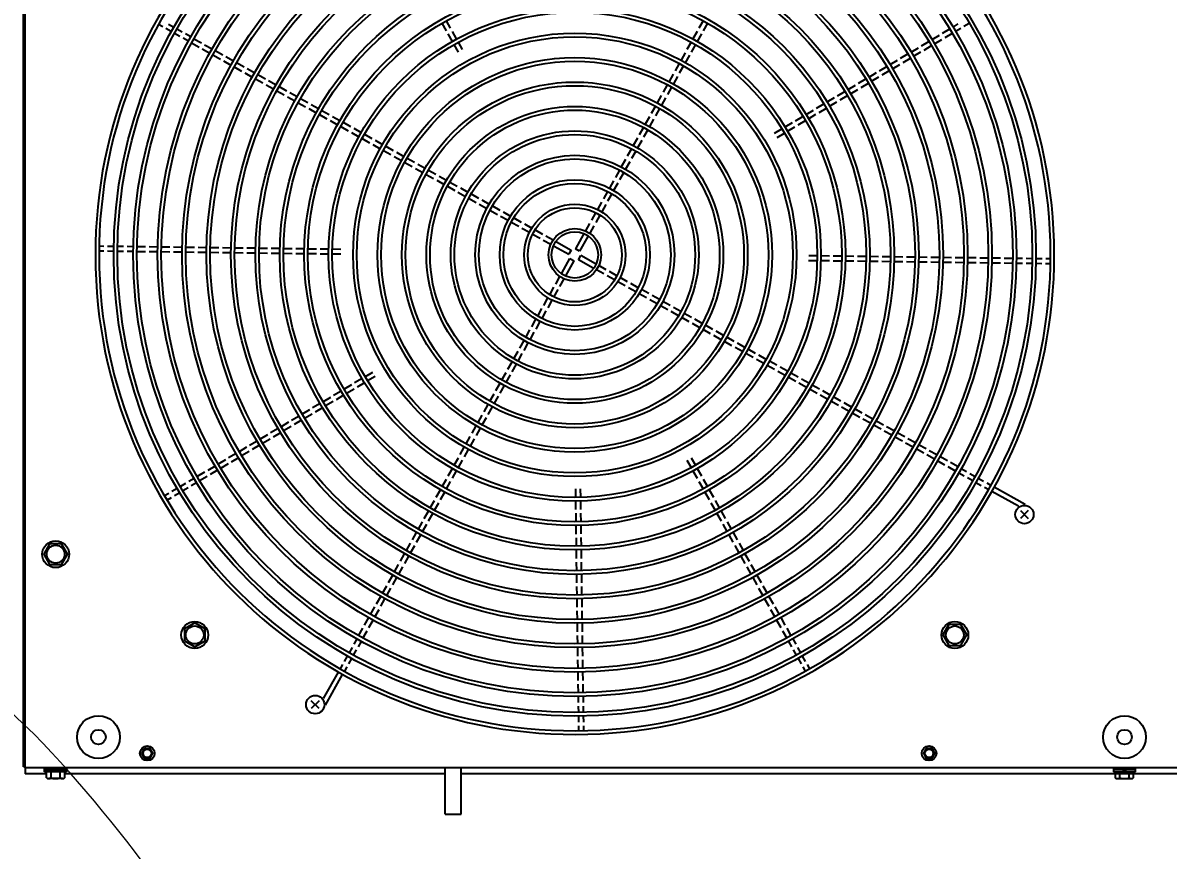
# Model space of a CAD drawing. Header units: millimetres. Extents: x -15161 to 10473752, y -72817 to 33960.
# Drawn here: x 73472.2 to 73566, y -33424.5 to -33356.8 of the extents above; entities that cross this region are included whole.
import ezdxf
from ezdxf import colors
from ezdxf.entities.mleader import LeaderData, LeaderLine
from ezdxf.enums import TextEntityAlignment as Align
from ezdxf.math import Vec2, Vec3

# ---------------------------------------------------------------- set-up
doc = ezdxf.new("R2010")
doc.units = ezdxf.units.MM
doc.layers.add('PDF_幾何圖形', color=7, linetype='Continuous')
doc.styles.get("Standard").update_dxf_attribs({"font": 'arial.ttf'})

# ---------------------------------------------------------------- blocks, each defined once
blk = doc.blocks.new('建築底圖1140116')
at = {"layer": 'PDF_幾何圖形', "lineweight": 0}
blk.add_lwpolyline([(-1101.097, -22002.622, 0.199403), (-1162.067, -21977.218), (-1162.067, -22062.745), (-1159.526, -22062.745), (-1159.526, -21977.218)], format="xyb", dxfattribs=at)
blk.add_open_spline([(-1082.89, -22030.566), (-1086.729, -22019.939), (-1093.405, -22010.935), (-1101.097, -22002.622)], degree=3, dxfattribs=at)
blk = doc.blocks.new('機組圖灰底')
at = {"color": 8}
for p, q in [((82275.321, -33417.674), (82275.321, -33327.874)), ((82275.441, -33417.654), (82275.441, -33327.894)), ((82286.712, -33357.106), (82286.363, -33356.911)), ((82287.606, -33357.148), (82287.17, -33356.904)), ((82309.93, -33357.421), (82309.587, -33356.811)), ((82310.278, -33357.226), (82309.936, -33356.615)), ((82330.945, -33356.615), (82330.603, -33357.226)), ((82331.294, -33356.811), (82330.952, -33357.421)), ((82351.407, -33357.123), (82351.837, -33356.867)), ((82352.299, -33357.058), (82352.729, -33356.802)), ((82287.41, -33357.497), (82286.974, -33357.253)), ((82288.108, -33357.888), (82287.672, -33357.644)), ((82288.304, -33357.539), (82287.867, -33357.295)), ((82289.002, -33357.93), (82288.565, -33357.686)), ((82310.418, -33358.294), (82310.076, -33357.683)), ((82310.767, -33358.098), (82310.425, -33357.488)), ((82330.456, -33357.488), (82330.114, -33358.098)), ((82330.805, -33357.683), (82330.463, -33358.294)), ((82349.689, -33358.147), (82350.291, -33357.789)), ((82350.549, -33357.635), (82351.15, -33357.278)), ((82350.753, -33357.979), (82351.355, -33357.621)), ((82351.612, -33357.467), (82352.042, -33357.211)), ((82288.806, -33358.279), (82288.37, -33358.035)), ((82289.067, -33358.428), (82289.678, -33358.77)), ((82289.263, -33358.079), (82289.873, -33358.421)), ((82290.135, -33358.567), (82290.746, -33358.909)), ((82310.907, -33359.166), (82310.565, -33358.556)), ((82311.256, -33358.971), (82310.914, -33358.36)), ((82329.967, -33358.36), (82329.625, -33358.971)), ((82330.316, -33358.556), (82329.974, -33359.166)), ((82347.97, -33359.169), (82348.572, -33358.811)), ((82348.83, -33358.658), (82349.431, -33358.3)), ((82349.034, -33359.002), (82349.636, -33358.644)), ((82349.894, -33358.49), (82350.495, -33358.133)), ((82289.939, -33358.916), (82290.55, -33359.258)), ((82290.812, -33359.405), (82291.423, -33359.747)), ((82291.007, -33359.056), (82291.618, -33359.398)), ((82291.88, -33359.545), (82292.491, -33359.887)), ((82329.479, -33359.232), (82329.136, -33359.843)), ((82329.828, -33359.428), (82329.485, -33360.039)), ((82347.111, -33359.68), (82347.712, -33359.322)), ((82347.315, -33360.024), (82347.917, -33359.666)), ((82348.175, -33359.513), (82348.776, -33359.155)), ((82291.684, -33359.894), (82292.295, -33360.236)), ((82292.557, -33360.383), (82293.167, -33360.725)), ((82292.752, -33360.034), (82293.363, -33360.376)), ((82293.625, -33360.522), (82294.235, -33360.864)), ((82328.99, -33360.105), (82328.648, -33360.716)), ((82329.339, -33360.3), (82328.997, -33360.911)), ((82345.392, -33360.703), (82345.993, -33360.345)), ((82345.596, -33361.046), (82346.198, -33360.688)), ((82346.251, -33360.191), (82346.853, -33359.834)), ((82346.456, -33360.535), (82347.057, -33360.177)), ((82293.429, -33360.871), (82294.04, -33361.213)), ((82294.302, -33361.36), (82294.912, -33361.702)), ((82294.497, -33361.011), (82295.108, -33361.353)), ((82295.37, -33361.5), (82295.98, -33361.842)), ((82328.501, -33360.977), (82328.159, -33361.588)), ((82328.85, -33361.173), (82328.508, -33361.784)), ((82343.673, -33361.725), (82344.274, -33361.367)), ((82344.532, -33361.214), (82345.134, -33360.856)), ((82344.737, -33361.557), (82345.338, -33361.2)), ((82295.174, -33361.849), (82295.785, -33362.191)), ((82296.047, -33362.338), (82296.657, -33362.68)), ((82296.242, -33361.989), (82296.853, -33362.331)), ((82297.114, -33362.477), (82297.725, -33362.82)), ((82328.012, -33361.85), (82327.67, -33362.461)), ((82328.361, -33362.045), (82328.019, -33362.656)), ((82341.954, -33362.747), (82342.555, -33362.389)), ((82342.813, -33362.236), (82343.415, -33361.878)), ((82343.018, -33362.58), (82343.619, -33362.222)), ((82343.877, -33362.069), (82344.479, -33361.711)), ((82296.919, -33362.826), (82297.53, -33363.168)), ((82297.791, -33363.315), (82298.402, -33363.657)), ((82297.987, -33362.966), (82298.598, -33363.308)), ((82298.859, -33363.455), (82299.47, -33363.797)), ((82327.523, -33362.722), (82327.181, -33363.333)), ((82327.872, -33362.918), (82327.53, -33363.529)), ((82340.235, -33363.77), (82340.836, -33363.412)), ((82341.094, -33363.258), (82341.696, -33362.901)), ((82341.299, -33363.602), (82341.9, -33363.244)), ((82342.158, -33363.091), (82342.76, -33362.733)), ((82298.664, -33363.804), (82299.275, -33364.146)), ((82299.536, -33364.293), (82300.147, -33364.635)), ((82299.732, -33363.944), (82300.343, -33364.286)), ((82300.604, -33364.432), (82301.215, -33364.775)), ((82327.035, -33363.595), (82326.692, -33364.206)), ((82327.384, -33363.79), (82327.041, -33364.401)), ((82338.516, -33364.792), (82339.117, -33364.434)), ((82339.375, -33364.281), (82339.977, -33363.923)), ((82339.58, -33364.625), (82340.181, -33364.267)), ((82340.439, -33364.113), (82341.041, -33363.756)), ((82300.409, -33364.781), (82301.019, -33365.124)), ((82301.281, -33365.27), (82301.892, -33365.612)), ((82301.477, -33364.921), (82302.087, -33365.263)), ((82326.057, -33365.34), (82325.715, -33365.951)), ((82326.546, -33364.467), (82326.204, -33365.078)), ((82326.895, -33364.663), (82326.553, -33365.274)), ((82337.656, -33365.303), (82338.258, -33364.945)), ((82337.861, -33365.647), (82338.462, -33365.289)), ((82338.72, -33365.136), (82339.322, -33364.778)), ((82302.154, -33365.759), (82302.764, -33366.101)), ((82302.349, -33365.41), (82302.96, -33365.752)), ((82303.026, -33366.248), (82303.637, -33366.59)), ((82303.222, -33365.899), (82303.832, -33366.241)), ((82325.568, -33366.213), (82325.226, -33366.823)), ((82326.406, -33365.536), (82326.064, -33366.146)), ((82336.797, -33365.814), (82337.398, -33365.456)), ((82337.001, -33366.158), (82337.603, -33365.8)), ((82303.899, -33366.737), (82304.509, -33367.079)), ((82304.094, -33366.388), (82304.705, -33366.73)), ((82304.771, -33367.225), (82305.382, -33367.567)), ((82304.967, -33366.876), (82305.577, -33367.218)), ((82325.079, -33367.085), (82324.737, -33367.696)), ((82325.917, -33366.408), (82325.575, -33367.019)), ((82305.644, -33367.714), (82306.254, -33368.056)), ((82305.839, -33367.365), (82306.45, -33367.707)), ((82306.712, -33367.854), (82307.322, -33368.196)), ((82324.59, -33367.958), (82324.248, -33368.569)), ((82324.939, -33368.153), (82324.597, -33368.764)), ((82325.428, -33367.281), (82325.086, -33367.891)), ((82306.516, -33368.203), (82307.127, -33368.545)), ((82307.389, -33368.692), (82307.999, -33369.034)), ((82307.584, -33368.343), (82308.195, -33368.685)), ((82308.457, -33368.832), (82309.067, -33369.174)), ((82324.102, -33368.83), (82323.759, -33369.441)), ((82324.451, -33369.026), (82324.108, -33369.637)), ((82308.261, -33369.18), (82308.872, -33369.523)), ((82309.134, -33369.669), (82309.744, -33370.011)), ((82309.329, -33369.32), (82309.94, -33369.662)), ((82310.202, -33369.809), (82310.812, -33370.151)), ((82323.613, -33369.703), (82323.27, -33370.314)), ((82323.962, -33369.899), (82323.619, -33370.51)), ((82310.006, -33370.158), (82310.617, -33370.5)), ((82310.879, -33370.647), (82311.49, -33370.989)), ((82311.074, -33370.298), (82311.685, -33370.64)), ((82311.947, -33370.787), (82312.558, -33371.129)), ((82323.124, -33370.576), (82322.781, -33371.187)), ((82323.473, -33370.772), (82323.13, -33371.383)), ((82311.751, -33371.136), (82312.362, -33371.478)), ((82312.624, -33371.625), (82313.235, -33371.967)), ((82312.819, -33371.276), (82313.43, -33371.618)), ((82313.692, -33371.765), (82314.303, -33372.107)), ((82322.635, -33371.449), (82322.292, -33372.06)), ((82322.984, -33371.645), (82322.641, -33372.256)), ((82313.497, -33372.114), (82314.107, -33372.456)), ((82314.369, -33372.602), (82314.98, -33372.945)), ((82314.565, -33372.253), (82315.176, -33372.596)), ((82315.438, -33372.742), (82316.049, -33373.085)), ((82322.145, -33372.322), (82321.803, -33372.934)), ((82322.494, -33372.518), (82322.152, -33373.13)), ((82315.242, -33373.091), (82315.853, -33373.434)), ((82316.115, -33373.581), (82316.727, -33373.923)), ((82316.311, -33373.232), (82316.922, -33373.574)), ((82317.184, -33373.721), (82317.796, -33374.064)), ((82321.656, -33373.196), (82321.312, -33373.809)), ((82322.005, -33373.392), (82321.661, -33374.005)), ((82316.989, -33374.07), (82317.6, -33374.413)), ((82317.863, -33374.559), (82318.475, -33374.903)), ((82318.058, -33374.211), (82318.671, -33374.554)), ((82318.934, -33374.701), (82320.139, -33375.376)), ((82321.165, -33374.072), (82320.49, -33375.277)), ((82321.514, -33374.268), (82320.839, -33375.472)), ((82281.892, -33375.474), (82281.492, -33375.469)), ((82281.897, -33375.074), (82281.497, -33375.069)), ((82282.692, -33375.484), (82282.192, -33375.478)), ((82282.697, -33375.084), (82282.197, -33375.078)), ((82283.492, -33375.495), (82282.992, -33375.488)), ((82283.497, -33375.095), (82282.997, -33375.088)), ((82284.292, -33375.505), (82283.792, -33375.499)), ((82284.297, -33375.105), (82283.797, -33375.099)), ((82285.292, -33375.52), (82284.592, -33375.511)), ((82285.297, -33375.12), (82284.597, -33375.111)), ((82286.291, -33375.533), (82285.592, -33375.524)), ((82286.297, -33375.133), (82285.597, -33375.124)), ((82287.291, -33375.546), (82286.591, -33375.536)), ((82287.297, -33375.146), (82286.597, -33375.136)), ((82288.291, -33375.558), (82287.591, -33375.549)), ((82288.297, -33375.158), (82287.597, -33375.149)), ((82289.291, -33375.571), (82288.591, -33375.562)), ((82289.296, -33375.171), (82288.597, -33375.162)), ((82290.291, -33375.584), (82289.591, -33375.575)), ((82290.296, -33375.184), (82289.596, -33375.175)), ((82291.291, -33375.597), (82290.591, -33375.588)), ((82291.296, -33375.197), (82290.596, -33375.188)), ((82292.291, -33375.61), (82291.591, -33375.601)), ((82292.296, -33375.21), (82291.596, -33375.201)), ((82293.291, -33375.623), (82292.591, -33375.614)), ((82293.296, -33375.223), (82292.596, -33375.214)), ((82294.291, -33375.636), (82293.591, -33375.627)), ((82294.296, -33375.236), (82293.596, -33375.227)), ((82295.291, -33375.649), (82294.591, -33375.64)), ((82295.296, -33375.249), (82294.596, -33375.24)), ((82296.291, -33375.662), (82295.591, -33375.653)), ((82296.296, -33375.262), (82295.596, -33375.253)), ((82297.291, -33375.675), (82296.591, -33375.666)), ((82297.296, -33375.275), (82296.596, -33375.266)), ((82298.291, -33375.688), (82297.591, -33375.679)), ((82298.296, -33375.288), (82297.596, -33375.279)), ((82299.291, -33375.701), (82298.591, -33375.692)), ((82299.296, -33375.301), (82298.596, -33375.292)), ((82300.296, -33375.314), (82299.596, -33375.305)), ((82301.296, -33375.327), (82300.596, -33375.318)), ((82318.738, -33375.05), (82319.943, -33375.725)), ((82320.139, -33375.376), (82319.943, -33375.725)), ((82320.839, -33375.472), (82320.49, -33375.277)), ((82300.291, -33375.714), (82299.591, -33375.705)), ((82301.291, -33375.727), (82300.591, -33375.718)), ((82319.367, -33377.281), (82320.042, -33376.077)), ((82319.716, -33377.477), (82320.391, -33376.272)), ((82320.042, -33376.077), (82320.391, -33376.272)), ((82320.743, -33376.173), (82320.938, -33375.824)), ((82321.947, -33376.848), (82320.743, -33376.173)), ((82322.143, -33376.499), (82320.938, -33375.824)), ((82339.585, -33376.222), (82340.285, -33376.231)), ((82339.591, -33375.822), (82340.291, -33375.831)), ((82340.585, -33376.235), (82341.285, -33376.244)), ((82340.591, -33375.835), (82341.291, -33375.844)), ((82341.585, -33376.248), (82342.285, -33376.257)), ((82341.59, -33375.848), (82342.29, -33375.857)), ((82342.585, -33376.261), (82343.285, -33376.27)), ((82342.59, -33375.861), (82343.29, -33375.87)), ((82343.585, -33376.274), (82344.285, -33376.283)), ((82343.59, -33375.874), (82344.29, -33375.883)), ((82344.585, -33376.287), (82345.285, -33376.296)), ((82344.59, -33375.887), (82345.29, -33375.896)), ((82345.585, -33376.3), (82346.285, -33376.309)), ((82345.59, -33375.9), (82346.29, -33375.909)), ((82346.585, -33376.313), (82347.285, -33376.322)), ((82346.59, -33375.913), (82347.29, -33375.922)), ((82347.585, -33376.326), (82348.285, -33376.335)), ((82347.59, -33375.926), (82348.29, -33375.935)), ((82348.585, -33376.339), (82349.285, -33376.348)), ((82348.59, -33375.939), (82349.29, -33375.948)), ((82349.585, -33376.352), (82350.285, -33376.361)), ((82349.59, -33375.952), (82350.29, -33375.961)), ((82350.585, -33376.365), (82351.285, -33376.374)), ((82350.59, -33375.965), (82351.29, -33375.974)), ((82351.585, -33376.378), (82352.285, -33376.387)), ((82351.59, -33375.978), (82352.29, -33375.987)), ((82352.585, -33376.39), (82353.285, -33376.4)), ((82352.59, -33375.991), (82353.29, -33376)), ((82353.585, -33376.403), (82354.285, -33376.412)), ((82353.59, -33376.003), (82354.29, -33376.013)), ((82354.585, -33376.416), (82355.285, -33376.425)), ((82354.59, -33376.016), (82355.29, -33376.025)), ((82355.585, -33376.429), (82356.284, -33376.438)), ((82355.59, -33376.029), (82356.29, -33376.038)), ((82356.584, -33376.444), (82357.084, -33376.45)), ((82356.59, -33376.044), (82357.09, -33376.05)), ((82357.384, -33376.454), (82357.884, -33376.461)), ((82357.39, -33376.054), (82357.89, -33376.061)), ((82358.184, -33376.465), (82358.684, -33376.471)), ((82358.19, -33376.065), (82358.689, -33376.071)), ((82358.984, -33376.475), (82359.384, -33376.48)), ((82358.989, -33376.075), (82359.389, -33376.08)), ((82318.877, -33378.157), (82319.22, -33377.544)), ((82322.823, -33377.338), (82322.21, -33376.995)), ((82323.019, -33376.99), (82322.406, -33376.646)), ((82323.697, -33377.828), (82323.085, -33377.485)), ((82323.893, -33377.479), (82323.281, -33377.136)), ((82318.387, -33379.031), (82318.73, -33378.419)), ((82319.226, -33378.353), (82319.569, -33377.74)), ((82324.571, -33378.317), (82323.959, -33377.975)), ((82324.766, -33377.968), (82324.155, -33377.626)), ((82325.444, -33378.807), (82324.832, -33378.464)), ((82325.639, -33378.458), (82325.028, -33378.115)), ((82317.898, -33379.904), (82318.24, -33379.293)), ((82318.736, -33379.227), (82319.079, -33378.615)), ((82326.316, -33379.296), (82325.705, -33378.953)), ((82326.512, -33378.947), (82325.901, -33378.604)), ((82327.189, -33379.784), (82326.578, -33379.442)), ((82327.385, -33379.435), (82326.774, -33379.093)), ((82317.409, -33380.777), (82317.751, -33380.166)), ((82317.758, -33380.973), (82318.1, -33380.362)), ((82318.247, -33380.1), (82318.589, -33379.489)), ((82328.062, -33380.273), (82327.451, -33379.931)), ((82328.257, -33379.924), (82327.646, -33379.582)), ((82329.13, -33380.413), (82328.519, -33380.071)), ((82316.92, -33381.65), (82317.262, -33381.039)), ((82317.269, -33381.846), (82317.611, -33381.235)), ((82328.934, -33380.762), (82328.324, -33380.42)), ((82329.807, -33381.251), (82329.196, -33380.909)), ((82330.003, -33380.902), (82329.392, -33380.56)), ((82330.875, -33381.391), (82330.264, -33381.049)), ((82316.431, -33382.523), (82316.773, -33381.912)), ((82316.78, -33382.719), (82317.122, -33382.108)), ((82330.68, -33381.74), (82330.069, -33381.398)), ((82331.552, -33382.229), (82330.941, -33381.887)), ((82331.748, -33381.88), (82331.137, -33381.538)), ((82332.62, -33382.369), (82332.009, -33382.026)), ((82315.942, -33383.396), (82316.284, -33382.785)), ((82316.291, -33383.591), (82316.633, -33382.98)), ((82332.425, -33382.717), (82331.814, -33382.375)), ((82333.297, -33383.206), (82332.686, -33382.864)), ((82333.493, -33382.857), (82332.882, -33382.515)), ((82334.365, -33383.346), (82333.754, -33383.004)), ((82315.453, -33384.268), (82315.795, -33383.658)), ((82315.802, -33384.464), (82316.144, -33383.853)), ((82334.17, -33383.695), (82333.559, -33383.353)), ((82335.042, -33384.184), (82334.431, -33383.842)), ((82335.238, -33383.835), (82334.627, -33383.493)), ((82336.11, -33384.324), (82335.499, -33383.982)), ((82314.964, -33385.141), (82315.306, -33384.53)), ((82315.313, -33385.336), (82315.655, -33384.726)), ((82335.915, -33384.673), (82335.304, -33384.331)), ((82336.787, -33385.161), (82336.176, -33384.819)), ((82336.983, -33384.812), (82336.372, -33384.47)), ((82337.855, -33385.301), (82337.244, -33384.959)), ((82303.021, -33385.902), (82302.419, -33386.26)), ((82303.88, -33385.391), (82303.279, -33385.749)), ((82304.085, -33385.735), (82303.483, -33386.092)), ((82314.475, -33386.013), (82314.817, -33385.403)), ((82314.824, -33386.209), (82315.166, -33385.598)), ((82337.66, -33385.65), (82337.049, -33385.308)), ((82338.532, -33386.139), (82337.921, -33385.797)), ((82338.728, -33385.79), (82338.117, -33385.448)), ((82339.6, -33386.279), (82338.989, -33385.937)), ((82301.302, -33386.924), (82300.7, -33387.282)), ((82302.161, -33386.413), (82301.559, -33386.771)), ((82302.366, -33386.757), (82301.764, -33387.115)), ((82303.225, -33386.246), (82302.623, -33386.604)), ((82313.986, -33386.886), (82314.329, -33386.275)), ((82314.335, -33387.082), (82314.678, -33386.471)), ((82339.405, -33386.628), (82338.794, -33386.286)), ((82340.277, -33387.117), (82339.666, -33386.774)), ((82340.472, -33386.768), (82339.862, -33386.425)), ((82341.345, -33387.256), (82340.734, -33386.914)), ((82300.442, -33387.436), (82299.84, -33387.793)), ((82300.647, -33387.779), (82300.045, -33388.137)), ((82301.506, -33387.268), (82300.904, -33387.626)), ((82313.498, -33387.759), (82313.84, -33387.148)), ((82313.847, -33387.954), (82314.189, -33387.343)), ((82341.149, -33387.605), (82340.539, -33387.263)), ((82342.022, -33388.094), (82341.411, -33387.752)), ((82342.217, -33387.745), (82341.607, -33387.403)), ((82298.723, -33388.458), (82298.121, -33388.816)), ((82298.928, -33388.802), (82298.326, -33389.16)), ((82299.583, -33387.947), (82298.981, -33388.305)), ((82299.787, -33388.291), (82299.185, -33388.648)), ((82313.009, -33388.631), (82313.351, -33388.02)), ((82313.358, -33388.827), (82313.7, -33388.216)), ((82342.894, -33388.583), (82342.284, -33388.241)), ((82343.09, -33388.234), (82342.479, -33387.892)), ((82343.767, -33389.072), (82343.156, -33388.729)), ((82343.962, -33388.723), (82343.352, -33388.38)), ((82297.004, -33389.48), (82296.402, -33389.838)), ((82297.864, -33388.969), (82297.262, -33389.327)), ((82298.068, -33389.313), (82297.466, -33389.671)), ((82312.52, -33389.504), (82312.862, -33388.893)), ((82312.869, -33389.699), (82313.211, -33389.088)), ((82344.639, -33389.56), (82344.029, -33389.218)), ((82344.835, -33389.211), (82344.224, -33388.869)), ((82345.512, -33390.049), (82344.901, -33389.707)), ((82345.707, -33389.7), (82345.096, -33389.358)), ((82295.285, -33390.503), (82294.683, -33390.861)), ((82296.145, -33389.992), (82295.543, -33390.349)), ((82296.349, -33390.335), (82295.747, -33390.693)), ((82297.209, -33389.824), (82296.607, -33390.182)), ((82311.542, -33391.249), (82311.885, -33390.638)), ((82312.031, -33390.376), (82312.373, -33389.765)), ((82312.38, -33390.572), (82312.722, -33389.961)), ((82346.384, -33390.538), (82345.773, -33390.196)), ((82346.58, -33390.189), (82345.969, -33389.847)), ((82347.257, -33391.027), (82346.646, -33390.685)), ((82347.452, -33390.678), (82346.841, -33390.336)), ((82293.566, -33391.525), (82292.964, -33391.883)), ((82294.426, -33391.014), (82293.824, -33391.372)), ((82294.63, -33391.358), (82294.028, -33391.715)), ((82295.49, -33390.846), (82294.888, -33391.204)), ((82311.054, -33392.121), (82311.396, -33391.51)), ((82311.891, -33391.444), (82312.234, -33390.833)), ((82348.129, -33391.515), (82347.518, -33391.173)), ((82348.324, -33391.166), (82347.714, -33390.824)), ((82349.197, -33391.655), (82348.586, -33391.313)), ((82291.847, -33392.547), (82291.245, -33392.905)), ((82292.707, -33392.036), (82292.105, -33392.394)), ((82292.911, -33392.38), (82292.309, -33392.738)), ((82293.771, -33391.869), (82293.169, -33392.227)), ((82310.565, -33392.993), (82310.907, -33392.383)), ((82311.403, -33392.316), (82311.745, -33391.706)), ((82329.974, -33392.383), (82330.316, -33392.993)), ((82349.001, -33392.004), (82348.391, -33391.662)), ((82349.874, -33392.493), (82349.263, -33392.151)), ((82350.069, -33392.144), (82349.459, -33391.802)), ((82350.942, -33392.633), (82350.331, -33392.291)), ((82290.988, -33393.059), (82290.386, -33393.416)), ((82291.192, -33393.402), (82290.59, -33393.76)), ((82292.052, -33392.891), (82291.45, -33393.249)), ((82310.076, -33393.866), (82310.418, -33393.255)), ((82310.425, -33394.061), (82310.767, -33393.451)), ((82310.914, -33393.189), (82311.256, -33392.578)), ((82329.625, -33392.578), (82329.967, -33393.189)), ((82330.114, -33393.451), (82330.456, -33394.061)), ((82330.463, -33393.255), (82330.805, -33393.866)), ((82350.746, -33392.982), (82350.136, -33392.64)), ((82351.619, -33393.47), (82351.008, -33393.128)), ((82351.814, -33393.121), (82351.204, -33392.779)), ((82352.075, -33393.27), (82352.511, -33393.514)), ((82289.268, -33394.079), (82288.838, -33394.335)), ((82289.472, -33394.423), (82289.042, -33394.679)), ((82290.128, -33393.57), (82289.526, -33393.928)), ((82290.333, -33393.914), (82289.731, -33394.271)), ((82309.587, -33394.738), (82309.93, -33394.128)), ((82309.936, -33394.934), (82310.278, -33394.323)), ((82330.603, -33394.323), (82330.945, -33394.934)), ((82330.952, -33394.128), (82331.294, -33394.738)), ((82351.88, -33393.619), (82352.316, -33393.863)), ((82352.578, -33394.01), (82353.014, -33394.254)), ((82352.773, -33393.661), (82353.209, -33393.905)), ((82353.276, -33394.401), (82353.712, -33394.645)), ((82353.471, -33394.052), (82353.907, -33394.296)), ((82354.169, -33394.443), (82354.518, -33394.638)), ((82287.205, -33395.306), (82286.861, -33395.511)), ((82287.892, -33394.897), (82287.463, -33395.153)), ((82288.097, -33395.241), (82287.667, -33395.497)), ((82288.58, -33394.488), (82288.15, -33394.744)), ((82288.785, -33394.832), (82288.355, -33395.088)), ((82309.099, -33395.611), (82309.441, -33395)), ((82309.448, -33395.806), (82309.79, -33395.196)), ((82320.488, -33394.924), (82320.497, -33395.624)), ((82320.888, -33394.919), (82320.897, -33395.619)), ((82331.092, -33395.196), (82331.434, -33395.806)), ((82331.441, -33395), (82331.783, -33395.611)), ((82353.973, -33394.792), (82354.322, -33394.987)), ((82356.761, -33396.351), (82354.585, -33395.132)), ((82357.299, -33396.194), (82354.781, -33394.783)), ((82287.409, -33395.65), (82287.066, -33395.854)), ((82308.61, -33396.483), (82308.952, -33395.873)), ((82308.959, -33396.679), (82309.301, -33396.068)), ((82320.501, -33395.924), (82320.51, -33396.624)), ((82320.901, -33395.919), (82320.91, -33396.619)), ((82331.58, -33396.068), (82331.922, -33396.679)), ((82331.929, -33395.873), (82332.271, -33396.483)), ((82308.121, -33397.356), (82308.463, -33396.745)), ((82308.47, -33397.551), (82308.812, -33396.941)), ((82320.514, -33396.924), (82320.523, -33397.624)), ((82320.914, -33396.919), (82320.923, -33397.619)), ((82332.069, -33396.941), (82332.411, -33397.551)), ((82332.418, -33396.745), (82332.76, -33397.356)), ((82357.568, -33396.708), (82356.932, -33397.344)), ((82356.932, -33396.708), (82357.568, -33397.344)), ((82307.632, -33398.228), (82307.974, -33397.617)), ((82307.981, -33398.424), (82308.323, -33397.813)), ((82320.527, -33397.924), (82320.536, -33398.624)), ((82320.927, -33397.919), (82320.936, -33398.619)), ((82332.558, -33397.813), (82332.9, -33398.424)), ((82332.907, -33397.617), (82333.249, -33398.228)), ((82307.144, -33399.101), (82307.486, -33398.49)), ((82307.492, -33399.296), (82307.835, -33398.685)), ((82320.54, -33398.924), (82320.549, -33399.624)), ((82320.94, -33398.919), (82320.949, -33399.619)), ((82333.047, -33398.685), (82333.389, -33399.296)), ((82333.396, -33398.49), (82333.738, -33399.101)), ((82306.655, -33399.973), (82306.997, -33399.362)), ((82307.004, -33400.169), (82307.346, -33399.558)), ((82320.553, -33399.924), (82320.562, -33400.624)), ((82320.953, -33399.919), (82320.962, -33400.619)), ((82333.535, -33399.558), (82333.878, -33400.169)), ((82333.884, -33399.362), (82334.226, -33399.973)), ((82306.166, -33400.846), (82306.508, -33400.235)), ((82306.515, -33401.041), (82306.857, -33400.43)), ((82320.566, -33400.924), (82320.575, -33401.624)), ((82320.966, -33400.919), (82320.975, -33401.619)), ((82334.024, -33400.43), (82334.366, -33401.041)), ((82334.373, -33400.235), (82334.715, -33400.846)), ((82305.677, -33401.718), (82306.019, -33401.107)), ((82306.026, -33401.913), (82306.368, -33401.303)), ((82320.579, -33401.924), (82320.588, -33402.624)), ((82320.979, -33401.919), (82320.988, -33402.619)), ((82334.513, -33401.303), (82334.855, -33401.913)), ((82334.862, -33401.107), (82335.204, -33401.718)), ((82304.7, -33403.463), (82305.042, -33402.852)), ((82305.188, -33402.59), (82305.531, -33401.98)), ((82305.537, -33402.786), (82305.88, -33402.175)), ((82335.002, -33402.175), (82335.344, -33402.786)), ((82335.351, -33401.98), (82335.693, -33402.59)), ((82335.839, -33402.852), (82336.182, -33403.463)), ((82304.211, -33404.335), (82304.553, -33403.725)), ((82305.049, -33403.658), (82305.391, -33403.048)), ((82320.592, -33402.924), (82320.601, -33403.624)), ((82320.992, -33402.919), (82321.001, -33403.619)), ((82335.49, -33403.048), (82335.833, -33403.658)), ((82336.328, -33403.725), (82336.67, -33404.335)), ((82303.722, -33405.208), (82304.064, -33404.597)), ((82304.56, -33404.531), (82304.902, -33403.92)), ((82320.605, -33403.924), (82320.614, -33404.624)), ((82321.005, -33403.919), (82321.014, -33404.619)), ((82335.979, -33403.92), (82336.321, -33404.531)), ((82336.817, -33404.597), (82337.159, -33405.208)), ((82303.233, -33406.08), (82303.576, -33405.469)), ((82303.582, -33406.276), (82303.925, -33405.665)), ((82304.071, -33405.403), (82304.413, -33404.793)), ((82320.618, -33404.924), (82320.627, -33405.624)), ((82321.018, -33404.919), (82321.027, -33405.619)), ((82336.468, -33404.793), (82336.81, -33405.403)), ((82336.957, -33405.665), (82337.299, -33406.276)), ((82337.306, -33405.469), (82337.648, -33406.08)), ((82302.745, -33406.953), (82303.087, -33406.342)), ((82303.094, -33407.148), (82303.436, -33406.537)), ((82320.631, -33405.924), (82320.64, -33406.624)), ((82321.031, -33405.919), (82321.04, -33406.619)), ((82337.445, -33406.537), (82337.788, -33407.148)), ((82337.794, -33406.342), (82338.137, -33406.953)), ((82302.597, -33407.214), (82302.352, -33407.65)), ((82302.946, -33407.409), (82302.701, -33407.845)), ((82320.644, -33406.924), (82320.653, -33407.624)), ((82321.044, -33406.919), (82321.053, -33407.619)), ((82337.934, -33407.41), (82338.179, -33407.846)), ((82338.283, -33407.214), (82338.528, -33407.651)), ((82302.206, -33407.911), (82301.961, -33408.348)), ((82302.555, -33408.107), (82302.31, -33408.543)), ((82320.657, -33407.924), (82320.666, -33408.624)), ((82321.057, -33407.919), (82321.066, -33408.619)), ((82338.325, -33408.108), (82338.57, -33408.544)), ((82338.674, -33407.912), (82338.919, -33408.349)), ((82301.423, -33409.307), (82301.228, -33409.656)), ((82301.815, -33408.609), (82301.57, -33409.046)), ((82302.163, -33408.805), (82301.919, -33409.241)), ((82320.67, -33408.924), (82320.679, -33409.624)), ((82321.07, -33408.919), (82321.079, -33409.618)), ((82338.716, -33408.806), (82338.961, -33409.242)), ((82339.065, -33408.61), (82339.31, -33409.046)), ((82339.456, -33409.308), (82339.652, -33409.657)), ((82299.864, -33412.095), (82301.083, -33409.919)), ((82300.021, -33412.633), (82301.432, -33410.114)), ((82301.772, -33409.503), (82301.577, -33409.852)), ((82320.683, -33409.924), (82320.692, -33410.624)), ((82321.083, -33409.918), (82321.092, -33410.618)), ((82339.107, -33409.504), (82339.303, -33409.853)), ((82320.695, -33410.924), (82320.705, -33411.624)), ((82321.095, -33410.918), (82321.105, -33411.618)), ((82320.714, -33411.923), (82320.721, -33412.423)), ((82321.114, -33411.918), (82321.121, -33412.418)), ((82299.507, -33412.902), (82298.871, -33412.265)), ((82299.507, -33412.265), (82298.871, -33412.902)), ((82320.725, -33412.723), (82320.731, -33413.223)), ((82321.125, -33412.718), (82321.131, -33413.218)), ((82320.735, -33413.523), (82320.742, -33414.023)), ((82321.135, -33413.518), (82321.142, -33414.018)), ((82275.441, -33417.774), (82275.441, -33414.274)), ((82320.746, -33414.323), (82320.751, -33414.723)), ((82321.146, -33414.318), (82321.151, -33414.718)), ((82275.441, -33417.554), (82275.321, -33417.554)), ((82275.441, -33417.674), (82275.321, -33417.674)), ((82275.441, -33417.674), (82275.441, -33418.244)), ((82455.441, -33417.774), (82275.441, -33417.774)), ((82455.321, -33417.774), (82275.561, -33417.774)), ((82277.041, -33418.094), (82277.041, -33417.774)), ((82277.041, -33417.774), (82278.841, -33417.774)), ((82278.841, -33417.774), (82278.841, -33418.094)), ((82309.841, -33421.564), (82309.841, -33417.774)), ((82311.141, -33421.564), (82311.141, -33417.774)), ((82364.541, -33417.774), (82364.541, -33418.094)), ((82366.341, -33417.774), (82364.541, -33417.774)), ((82366.341, -33418.094), (82366.341, -33417.774)), ((82277.191, -33418.244), (82275.441, -33418.244)), ((82277.041, -33417.934), (82278.841, -33417.934)), ((82278.841, -33418.094), (82277.041, -33418.094)), ((82277.191, -33418.574), (82277.191, -33418.094)), ((82278.503, -33418.644), (82277.378, -33418.644)), ((82277.566, -33418.574), (82277.566, -33418.094)), ((82277.941, -33417.934), (82277.781, -33418.094)), ((82278.101, -33417.934), (82277.941, -33418.094)), ((82278.316, -33418.574), (82278.316, -33418.094)), ((82278.691, -33418.574), (82278.691, -33418.094)), ((82309.841, -33418.244), (82278.691, -33418.244)), ((82419.741, -33418.244), (82311.141, -33418.244)), ((82366.341, -33417.934), (82364.541, -33417.934)), ((82364.541, -33418.094), (82366.341, -33418.094)), ((82364.691, -33418.574), (82364.691, -33418.094)), ((82364.878, -33418.644), (82366.003, -33418.644)), ((82365.066, -33418.574), (82365.066, -33418.094)), ((82365.281, -33417.934), (82365.441, -33418.094)), ((82365.441, -33417.934), (82365.601, -33418.094)), ((82365.816, -33418.574), (82365.816, -33418.094)), ((82366.191, -33418.574), (82366.191, -33418.094)), ((82309.841, -33421.564), (82311.141, -33421.564))]:
    blk.add_line(p, q, dxfattribs=at)
for points in [[(82277.451, -33399.426), (82276.961, -33400.274), (82277.451, -33401.123), (82278.431, -33401.123), (82278.921, -33400.274), (82278.431, -33399.426)], [(82288.479, -33407.377), (82289.328, -33407.867), (82290.177, -33407.377), (82290.177, -33406.397), (82289.328, -33405.907), (82288.479, -33406.397)], [(82352.043, -33407.736), (82352.533, -33406.887), (82352.043, -33406.038), (82351.063, -33406.038), (82350.573, -33406.887), (82351.063, -33407.736)], [(82285.211, -33416.176), (82284.981, -33416.574), (82285.211, -33416.973), (82285.671, -33416.973), (82285.901, -33416.574), (82285.671, -33416.176)], [(82349.211, -33416.176), (82348.981, -33416.574), (82349.211, -33416.973), (82349.671, -33416.973), (82349.901, -33416.574), (82349.671, -33416.176)]]:
    blk.add_lwpolyline(points, close=True, dxfattribs=at)
for centre, radius in [((82320.441, -33375.774), 37.75), ((82320.441, -33375.774), 37.45), ((82320.441, -33375.774), 36.15), ((82320.441, -33375.774), 35.85), ((82320.441, -33375.774), 34.15), ((82320.441, -33375.774), 33.85), ((82320.441, -33375.774), 32.15), ((82320.441, -33375.774), 31.85), ((82320.441, -33375.774), 30.15), ((82320.441, -33375.774), 29.85), ((82320.441, -33375.774), 28.15), ((82320.441, -33375.774), 27.85), ((82320.441, -33375.774), 26.15), ((82320.441, -33375.774), 25.85), ((82320.441, -33375.774), 24.15), ((82320.441, -33375.774), 23.85), ((82320.441, -33375.774), 22.15), ((82320.441, -33375.774), 21.85), ((82320.441, -33375.774), 20.15), ((82320.441, -33375.774), 19.85), ((82320.441, -33375.774), 18.15), ((82320.441, -33375.774), 17.85), ((82320.441, -33375.774), 16.15), ((82320.441, -33375.774), 15.85), ((82320.441, -33375.774), 14.15), ((82320.441, -33375.774), 13.85), ((82320.441, -33375.774), 12.15), ((82320.441, -33375.774), 11.85), ((82320.441, -33375.774), 10.15), ((82320.441, -33375.774), 9.85), ((82320.441, -33375.774), 8.15), ((82320.441, -33375.774), 7.85), ((82320.441, -33375.774), 6.15), ((82320.441, -33375.774), 5.85), ((82320.441, -33375.774), 4.15), ((82320.441, -33375.774), 3.85), ((82320.441, -33375.774), 2.15), ((82320.441, -33375.774), 1.9), ((82357.25, -33397.026), 0.75), ((82277.941, -33400.274), 1.1), ((82277.941, -33400.274), 0.735), ((82289.328, -33406.887), 1.1), ((82289.328, -33406.887), 0.735), ((82351.553, -33406.887), 1.1), ((82351.553, -33406.887), 0.735), ((82299.189, -33412.584), 0.75), ((82281.441, -33415.244), 1.75), ((82365.441, -33415.244), 1.75), ((82281.441, -33415.244), 0.6), ((82365.441, -33415.244), 0.6), ((82285.441, -33416.574), 0.6), ((82349.441, -33416.574), 0.6), ((82285.441, -33416.574), 0.345), ((82349.441, -33416.574), 0.345)]:
    blk.add_circle(centre, radius, dxfattribs=at)
for centre, radius, start, end in [((82320.441, -33375.774), 39.25, 271.55685, 271.54581), ((82320.441, -33375.774), 38.95, 271.57203, 271.5714), ((82277.378, -33418.358), 0.286, 229.05544, 310.94456), ((82277.941, -33417.605), 1.039, 248.85295, 291.14705), ((82278.503, -33418.358), 0.286, 229.05544, 310.94456), ((82364.878, -33418.358), 0.286, 229.05544, 310.94456), ((82365.441, -33417.605), 1.039, 248.85295, 291.14705), ((82366.003, -33418.358), 0.286, 229.05544, 310.94456)]:
    blk.add_arc(centre, radius, start, end, dxfattribs=at)
blk = doc.blocks.new('_DetailCallout')
at = {"color": 0, "linetype": 'ByBlock', "lineweight": -2, "transparency": 16777216}
blk.add_line((8, 0), (-8, 0), dxfattribs=at)
blk.add_circle((0, 0), 8, dxfattribs=at)
at = {"color": 0, "transparency": 16777216}
for tag, p in [('視圖號碼', (0, 1)), ('圖紙號碼', (0, -6))]:
    blk.add_attdef(tag, text='', height=3, dxfattribs=at).set_placement(p, align=Align.CENTER)

msp = doc.modelspace()

# ---------------------------------------------------------------- block references
at = {"color": 2}
msp.add_blockref('建築底圖1140116', (74574.9411, -11413.1207), dxfattribs=at)
at = {"color": 190}
msp.add_blockref('機組圖灰底', (-8803.0592, 0), dxfattribs=at)

# ---------------------------------------------------------------- leaders
at = {"color": 230}
ml = msp.add_multileader_block('Standard', dxfattribs=at)
ml.set_content('_DetailCallout', color=230, scale=15)
ml.set_attribute('視圖號碼', '冷凍庫', width=0)
ml.set_attribute('圖紙號碼', 'C機', width=0)
ml.set_leader_properties()
ml.build(insert=Vec2(0, 0))
ml.multileader.update_dxf_attribs({"leader_type": 0})
ctx = ml.context
ctx.base_point, ctx.plane_origin = Vec3(73423.9203, -45071.4586), Vec3(73543.9203, -45071.4586)
notes = []
notes.append((ctx, [(0, (0, 0, 0), (0, 0), (1, 0), 1, [])]))
ctx.block.insert = Vec3(73543.9203, -45071.4586)
at = {"color": 54}
ml = msp.add_multileader_block('Standard', dxfattribs=at)
ml.set_content('_DetailCallout', color=54, scale=15)
ml.set_attribute('視圖號碼', '冷凍庫', width=0)
ml.set_attribute('圖紙號碼', 'C機', width=0)
ml.set_leader_properties()
ml.build(insert=Vec2(0, 0))
ml.multileader.update_dxf_attribs({"leader_type": 0})
ctx = ml.context
ctx.base_point, ctx.plane_origin = Vec3(73652.3814, -45537.0769), Vec3(73772.3814, -45537.0769)
notes.append((ctx, [(0, (0, 0, 0), (0, 0), (1, 0), 1, [])]))
ctx.block.insert = Vec3(73772.3814, -45537.0769)
at = {"color": 230}
ml = msp.add_multileader_block('Standard', dxfattribs=at)
ml.set_content('_DetailCallout', color=230, scale=15)
ml.set_attribute('視圖號碼', '冷凍庫', width=0)
ml.set_attribute('圖紙號碼', 'D機', width=0)
ml.set_leader_properties()
ml.build(insert=Vec2(0, 0))
ml.multileader.update_dxf_attribs({"leader_type": 0})
ctx = ml.context
ctx.base_point, ctx.plane_origin = Vec3(73844.1603, -45071.4586), Vec3(73964.1603, -45071.4586)
notes.append((ctx, [(0, (0, 0, 0), (0, 0), (1, 0), 1, [])]))
ctx.block.insert = Vec3(73964.1603, -45071.4586)
at = {"color": 54}
ml = msp.add_multileader_block('Standard', dxfattribs=at)
ml.set_content('_DetailCallout', color=54, scale=15)
ml.set_attribute('視圖號碼', '冷凍庫', width=0)
ml.set_attribute('圖紙號碼', 'D機', width=0)
ml.set_leader_properties()
ml.build(insert=Vec2(0, 0))
ml.multileader.update_dxf_attribs({"leader_type": 0})
ctx = ml.context
ctx.base_point, ctx.plane_origin = Vec3(74072.6214, -45537.0769), Vec3(74192.6214, -45537.0769)
notes.append((ctx, [(0, (0, 0, 0), (0, 0), (1, 0), 1, [])]))
ctx.block.insert = Vec3(74192.6214, -45537.0769)
at = {"color": 230}
ml = msp.add_multileader_block('Standard', dxfattribs=at)
ml.set_content('_DetailCallout', color=230, scale=15)
ml.set_attribute('視圖號碼', '冷凍庫', width=0)
ml.set_attribute('圖紙號碼', 'E機', width=0)
ml.set_leader_properties()
ml.build(insert=Vec2(0, 0))
ml.multileader.update_dxf_attribs({"leader_type": 0})
ctx = ml.context
ctx.base_point, ctx.plane_origin = Vec3(74264.4003, -45071.4586), Vec3(74384.4003, -45071.4586)
notes.append((ctx, [(0, (0, 0, 0), (0, 0), (1, 0), 1, [])]))
ctx.block.insert = Vec3(74384.4003, -45071.4586)
at = {"color": 54}
ml = msp.add_multileader_block('Standard', dxfattribs=at)
ml.set_content('_DetailCallout', color=54, scale=15)
ml.set_attribute('視圖號碼', '冷凍庫', width=0)
ml.set_attribute('圖紙號碼', 'E機', width=0)
ml.set_leader_properties()
ml.build(insert=Vec2(0, 0))
ml.multileader.update_dxf_attribs({"leader_type": 0})
ctx = ml.context
ctx.base_point, ctx.plane_origin = Vec3(74492.8614, -45537.0769), Vec3(74612.8614, -45537.0769)
notes.append((ctx, [(0, (0, 0, 0), (0, 0), (1, 0), 1, [])]))
ctx.block.insert = Vec3(74612.8614, -45537.0769)
at = {"color": 30}
ml = msp.add_multileader_block('Standard', dxfattribs=at)
ml.set_content('_DetailCallout', color=30, scale=15)
ml.set_attribute('視圖號碼', '冷凍庫', width=0)
ml.set_attribute('圖紙號碼', 'C', width=0)
ml.set_leader_properties()
ml.build(insert=Vec2(0, 0))
ml.multileader.update_dxf_attribs({"leader_type": 0})
ctx = ml.context
ctx.base_point, ctx.plane_origin = Vec3(73747.1906, -45888.0748), Vec3(73867.1906, -45888.0748)
notes.append((ctx, [(0, (0, 0, 0), (0, 0), (1, 0), 1, [])]))
ctx.block.insert = Vec3(73867.1906, -45888.0748)
ml = msp.add_multileader_block('Standard', dxfattribs=at)
ml.set_content('_DetailCallout', color=30, scale=15)
ml.set_attribute('視圖號碼', '冷凍庫', width=0)
ml.set_attribute('圖紙號碼', 'B', width=0)
ml.set_leader_properties()
ml.build(insert=Vec2(0, 0))
ml.multileader.update_dxf_attribs({"leader_type": 0})
ctx = ml.context
ctx.base_point, ctx.plane_origin = Vec3(73747.1906, -46477.6264), Vec3(73867.1906, -46477.6264)
notes.append((ctx, [(0, (0, 0, 0), (0, 0), (1, 0), 1, [])]))
ctx.block.insert = Vec3(73867.1906, -46477.6264)
ml = msp.add_multileader_block('Standard', dxfattribs=at)
ml.set_content('_DetailCallout', color=30, scale=15)
ml.set_attribute('視圖號碼', '冷凍庫', width=0)
ml.set_attribute('圖紙號碼', 'D', width=0)
ml.set_leader_properties()
ml.build(insert=Vec2(0, 0))
ml.multileader.update_dxf_attribs({"leader_type": 0})
ctx = ml.context
ctx.base_point, ctx.plane_origin = Vec3(73737.1917, -48120.99), Vec3(73857.1917, -48120.99)
notes.append((ctx, [(0, (0, 0, 0), (0, 0), (1, 0), 1, [])]))
ctx.block.insert = Vec3(73857.1917, -48120.99)
ml = msp.add_multileader_block('Standard', dxfattribs=at)
ml.set_content('_DetailCallout', color=30, scale=15)
ml.set_attribute('視圖號碼', '冷凍庫', width=0)
ml.set_attribute('圖紙號碼', 'E', width=0)
ml.set_leader_properties()
ml.build(insert=Vec2(0, 0))
ml.multileader.update_dxf_attribs({"leader_type": 0})
ctx = ml.context
ctx.base_point, ctx.plane_origin = Vec3(75349.539, -47538.8607), Vec3(75469.539, -47538.8607)
notes.append((ctx, [(0, (0, 0, 0), (0, 0), (1, 0), 1, [])]))
ctx.block.insert = Vec3(75469.539, -47538.8607)
ml = msp.add_multileader_block('Standard', dxfattribs=at)
ml.set_content('_DetailCallout', color=30, scale=15)
ml.set_attribute('視圖號碼', '急速庫', width=0)
ml.set_attribute('圖紙號碼', 'B', width=0)
ml.set_leader_properties()
ml.build(insert=Vec2(0, 0))
ml.multileader.update_dxf_attribs({"leader_type": 0})
ctx = ml.context
ctx.base_point, ctx.plane_origin = Vec3(93372.1061, -47545.9996), Vec3(93492.1061, -47545.9996)
notes.append((ctx, [(0, (0, 0, 0), (0, 0), (1, 0), 1, [])]))
ctx.block.insert = Vec3(93492.1061, -47545.9996)
ml = msp.add_multileader_block('Standard', dxfattribs=at)
ml.set_content('_DetailCallout', color=30, scale=15)
ml.set_attribute('視圖號碼', '急速庫', width=0)
ml.set_attribute('圖紙號碼', 'A-2', width=0)
ml.set_leader_properties()
ml.build(insert=Vec2(0, 0))
ml.multileader.update_dxf_attribs({"leader_type": 0})
ctx = ml.context
ctx.base_point, ctx.plane_origin = Vec3(93704.3054, -47545.9996), Vec3(93824.3054, -47545.9996)
notes.append((ctx, [(0, (0, 0, 0), (0, 0), (1, 0), 1, [])]))
ctx.block.insert = Vec3(93824.3054, -47545.9996)
ml = msp.add_multileader_block('Standard', dxfattribs=at)
ml.set_content('_DetailCallout', color=30, scale=15)
ml.set_attribute('視圖號碼', '急速庫', width=0)
ml.set_attribute('圖紙號碼', 'A-1', width=0)
ml.set_leader_properties()
ml.build(insert=Vec2(0, 0))
ml.multileader.update_dxf_attribs({"leader_type": 0})
ctx = ml.context
ctx.base_point, ctx.plane_origin = Vec3(94041.3644, -47545.9996), Vec3(94161.3644, -47545.9996)
notes.append((ctx, [(0, (0, 0, 0), (0, 0), (1, 0), 1, [])]))
ctx.block.insert = Vec3(94161.3644, -47545.9996)
ml = msp.add_multileader_block('Standard', dxfattribs=at)
ml.set_content('_DetailCallout', color=30, scale=15)
ml.set_attribute('視圖號碼', '半成品', width=0)
ml.set_attribute('圖紙號碼', 'B', width=0)
ml.set_leader_properties()
ml.build(insert=Vec2(0, 0))
ml.multileader.update_dxf_attribs({"leader_type": 0})
ctx = ml.context
ctx.base_point, ctx.plane_origin = Vec3(93372.1061, -48769.6603), Vec3(93492.1061, -48769.6603)
notes.append((ctx, [(0, (0, 0, 0), (0, 0), (1, 0), 1, [])]))
ctx.block.insert = Vec3(93492.1061, -48769.6603)
ml = msp.add_multileader_block('Standard', dxfattribs=at)
ml.set_content('_DetailCallout', color=30, scale=15)
ml.set_attribute('視圖號碼', '半成品', width=0)
ml.set_attribute('圖紙號碼', 'A-2', width=0)
ml.set_leader_properties()
ml.build(insert=Vec2(0, 0))
ml.multileader.update_dxf_attribs({"leader_type": 0})
ctx = ml.context
ctx.base_point, ctx.plane_origin = Vec3(93704.3054, -48769.6603), Vec3(93824.3054, -48769.6603)
notes.append((ctx, [(0, (0, 0, 0), (0, 0), (1, 0), 1, [])]))
ctx.block.insert = Vec3(93824.3054, -48769.6603)
ml = msp.add_multileader_block('Standard', dxfattribs=at)
ml.set_content('_DetailCallout', color=30, scale=15)
ml.set_attribute('視圖號碼', '半成品', width=0)
ml.set_attribute('圖紙號碼', 'A-1', width=0)
ml.set_leader_properties()
ml.build(insert=Vec2(0, 0))
ml.multileader.update_dxf_attribs({"leader_type": 0})
ctx = ml.context
ctx.base_point, ctx.plane_origin = Vec3(94041.3644, -48769.6603), Vec3(94161.3644, -48769.6603)
notes.append((ctx, [(0, (0, 0, 0), (0, 0), (1, 0), 1, [])]))
ctx.block.insert = Vec3(94161.3644, -48769.6603)
at = {"color": 54}
ml = msp.add_multileader_block('Standard', dxfattribs=at)
ml.set_content('_DetailCallout', color=54, scale=15)
ml.set_attribute('視圖號碼', '急速庫', width=0)
ml.set_attribute('圖紙號碼', 'A機', width=0)
ml.set_leader_properties()
ml.build(insert=Vec2(0, 0))
ml.multileader.update_dxf_attribs({"leader_type": 0})
ctx = ml.context
ctx.base_point, ctx.plane_origin = Vec3(92864.6909, -48811.8789), Vec3(92984.6909, -48811.8789)
notes.append((ctx, [(0, (0, 0, 0), (0, 0), (1, 0), 1, [])]))
ctx.block.insert = Vec3(92984.6909, -48811.8789)
ml = msp.add_multileader_block('Standard', dxfattribs=at)
ml.set_content('_DetailCallout', color=54, scale=15)
ml.set_attribute('視圖號碼', '半成品', width=0)
ml.set_attribute('圖紙號碼', 'A機', width=0)
ml.set_leader_properties()
ml.build(insert=Vec2(0, 0))
ml.multileader.update_dxf_attribs({"leader_type": 0})
ctx = ml.context
ctx.base_point, ctx.plane_origin = Vec3(92588.6191, -48811.8789), Vec3(92708.6191, -48811.8789)
notes.append((ctx, [(0, (0, 0, 0), (0, 0), (1, 0), 1, [])]))
ctx.block.insert = Vec3(92708.6191, -48811.8789)
ml = msp.add_multileader_block('Standard', dxfattribs=at)
ml.set_content('_DetailCallout', color=54, scale=15)
ml.set_attribute('視圖號碼', '急速庫', width=0)
ml.set_attribute('圖紙號碼', 'B機', width=0)
ml.set_leader_properties()
ml.build(insert=Vec2(0, 0))
ml.multileader.update_dxf_attribs({"leader_type": 0})
ctx = ml.context
ctx.base_point, ctx.plane_origin = Vec3(92864.6909, -49217.4155), Vec3(92984.6909, -49217.4155)
notes.append((ctx, [(0, (0, 0, 0), (0, 0), (1, 0), 1, [])]))
ctx.block.insert = Vec3(92984.6909, -49217.4155)
ml = msp.add_multileader_block('Standard', dxfattribs=at)
ml.set_content('_DetailCallout', color=54, scale=15)
ml.set_attribute('視圖號碼', '半成品', width=0)
ml.set_attribute('圖紙號碼', 'B機', width=0)
ml.set_leader_properties()
ml.build(insert=Vec2(0, 0))
ml.multileader.update_dxf_attribs({"leader_type": 0})
ctx = ml.context
ctx.base_point, ctx.plane_origin = Vec3(92588.6191, -49217.4155), Vec3(92708.6191, -49217.4155)
notes.append((ctx, [(0, (0, 0, 0), (0, 0), (1, 0), 1, [])]))
ctx.block.insert = Vec3(92708.6191, -49217.4155)
at = {"color": 230}
ml = msp.add_multileader_block('Standard', dxfattribs=at)
ml.set_content('_DetailCallout', color=230, scale=15)
ml.set_attribute('視圖號碼', '急速庫', width=0)
ml.set_attribute('圖紙號碼', 'B機', width=0)
ml.set_leader_properties()
ml.build(insert=Vec2(0, 0))
ml.multileader.update_dxf_attribs({"leader_type": 0})
ctx = ml.context
ctx.base_point, ctx.plane_origin = Vec3(92705.7859, -47644.3382), Vec3(92825.7859, -47644.3382)
notes.append((ctx, [(0, (0, 0, 0), (0, 0), (1, 0), 1, [])]))
ctx.block.insert = Vec3(92825.7859, -47644.3382)
ml = msp.add_multileader_block('Standard', dxfattribs=at)
ml.set_content('_DetailCallout', color=230, scale=15)
ml.set_attribute('視圖號碼', '半成品', width=0)
ml.set_attribute('圖紙號碼', 'B機', width=0)
ml.set_leader_properties()
ml.build(insert=Vec2(0, 0))
ml.multileader.update_dxf_attribs({"leader_type": 0})
ctx = ml.context
ctx.base_point, ctx.plane_origin = Vec3(92429.7141, -47644.3382), Vec3(92549.7141, -47644.3382)
notes.append((ctx, [(0, (0, 0, 0), (0, 0), (1, 0), 1, [])]))
ctx.block.insert = Vec3(92549.7141, -47644.3382)
ml = msp.add_multileader_block('Standard', dxfattribs=at)
ml.set_content('_DetailCallout', color=230, scale=15)
ml.set_attribute('視圖號碼', '急速庫', width=0)
ml.set_attribute('圖紙號碼', 'A機', width=0)
ml.set_leader_properties()
ml.build(insert=Vec2(0, 0))
ml.multileader.update_dxf_attribs({"leader_type": 0})
ctx = ml.context
ctx.base_point, ctx.plane_origin = Vec3(92705.7859, -47937.3382), Vec3(92825.7859, -47937.3382)
notes.append((ctx, [(0, (0, 0, 0), (0, 0), (1, 0), 1, [])]))
ctx.block.insert = Vec3(92825.7859, -47937.3382)
ml = msp.add_multileader_block('Standard', dxfattribs=at)
ml.set_content('_DetailCallout', color=230, scale=15)
ml.set_attribute('視圖號碼', '半成品', width=0)
ml.set_attribute('圖紙號碼', 'A機', width=0)
ml.set_leader_properties()
ml.build(insert=Vec2(0, 0))
ml.multileader.update_dxf_attribs({"leader_type": 0})
ctx = ml.context
ctx.base_point, ctx.plane_origin = Vec3(92429.7141, -47937.3382), Vec3(92549.7141, -47937.3382)
notes.append((ctx, [(0, (0, 0, 0), (0, 0), (1, 0), 1, [])]))
ctx.block.insert = Vec3(92549.7141, -47937.3382)
at = {"color": 30}
ml = msp.add_multileader_block('Standard', dxfattribs=at)
ml.set_content('_DetailCallout', color=30, scale=15)
ml.set_attribute('視圖號碼', '冷藏庫', width=0)
ml.set_attribute('圖紙號碼', 'A', width=0)
ml.set_leader_properties()
ml.build(insert=Vec2(0, 0))
ml.multileader.update_dxf_attribs({"leader_type": 0})
ctx = ml.context
ctx.base_point, ctx.plane_origin = Vec3(95395.445, -46487.1906), Vec3(95515.445, -46487.1906)
notes.append((ctx, [(0, (0, 0, 0), (0, 0), (1, 0), 1, [])]))
ctx.block.insert = Vec3(95515.445, -46487.1906)
at = {"color": 54}
ml = msp.add_multileader_block('Standard', dxfattribs=at)
ml.set_content('_DetailCallout', color=54, scale=15)
ml.set_attribute('視圖號碼', '冷藏庫', width=0)
ml.set_attribute('圖紙號碼', 'A機', width=0)
ml.set_leader_properties()
ml.build(insert=Vec2(0, 0))
ml.multileader.update_dxf_attribs({"leader_type": 0})
ctx = ml.context
ctx.base_point, ctx.plane_origin = Vec3(95523.1747, -46044.6887), Vec3(95643.1747, -46044.6887)
notes.append((ctx, [(0, (0, 0, 0), (0, 0), (1, 0), 1, [])]))
ctx.block.insert = Vec3(95643.1747, -46044.6887)
at = {"color": 230}
ml = msp.add_multileader_block('Standard', dxfattribs=at)
ml.set_content('_DetailCallout', color=230, scale=15)
ml.set_attribute('視圖號碼', '冷藏庫', width=0)
ml.set_attribute('圖紙號碼', 'A機', width=0)
ml.set_leader_properties()
ml.build(insert=Vec2(0, 0))
ml.multileader.update_dxf_attribs({"leader_type": 0})
ctx = ml.context
ctx.base_point, ctx.plane_origin = Vec3(94919.177, -46299.7897), Vec3(95039.177, -46299.7897)
notes.append((ctx, [(0, (0, 0, 0), (0, 0), (1, 0), 1, [])]))
ctx.block.insert = Vec3(95039.177, -46299.7897)
for ctx, leaders in notes:
    for number, flags, end, landing, length, lines in leaders:
        leader = LeaderData()
        leader.index, (leader.has_last_leader_line, leader.has_dogleg_vector, leader.attachment_direction) = number, flags
        leader.last_leader_point, leader.dogleg_vector, leader.dogleg_length = Vec3(end), Vec3(landing), length
        for number, points, colour, breaks in lines:
            line = LeaderLine()
            line.index, line.vertices, line.color, line.breaks = number, Vec3.list(points), colors.encode_raw_color(colour), breaks
            leader.lines.append(line)
        ctx.leaders.append(leader)

doc.saveas('drawing.dxf')
